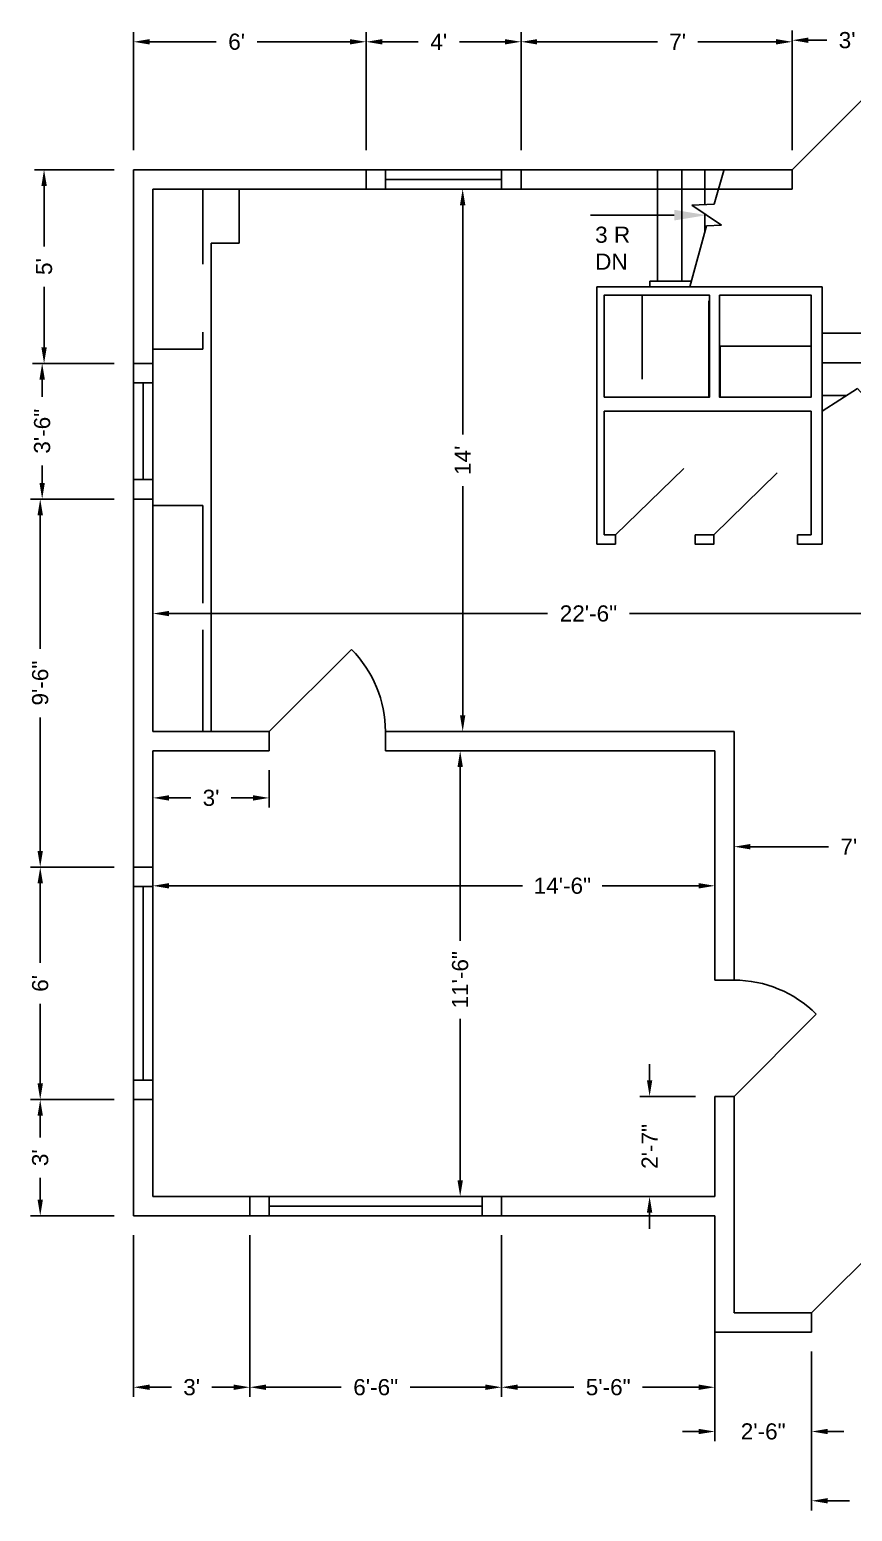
# Model space of a CAD drawing. Header units: inches. Extents: x 656 to 1209, y 526 to 985.
# Drawn here: x 655.9 to 910.7, y 526 to 984.9 of the extents above; entities that cross this region are included whole.
import ezdxf
from ezdxf import colors
from ezdxf.entities.mleader import LeaderData, LeaderLine
from ezdxf.math import Vec2, Vec3

# ---------------------------------------------------------------- set-up
doc = ezdxf.new("R2010")
doc.units = ezdxf.units.IN
doc.header["$MEASUREMENT"] = 0
doc.layers.get('0').update_dxf_attribs({"plot": 0})
for name, color, linetype in [('Blocks', 6, 'Continuous'), ('Door', 3, 'Continuous'), ('Inner Dimensions', 7, 'Continuous'), ('Outer Dimensions', 7, 'Continuous'), ('Structure', 5, 'Continuous')]:
    doc.layers.add(name, color=color, linetype=linetype)
doc.styles.get("Standard").update_dxf_attribs({"font": 'Arial.ttf'})
doc.dimstyles.new('FP Dimensions', dxfattribs={"dimtxt": 5, "dimasz": 5, "dimexe": 3, "dimexo": 6, "dimgap": 4, "dimtad": 0, "dimdec": 0, "dimzin": 0, "dimdsep": 46, "dimlunit": 3, "dimtxsty": 'Standard', "dimcen": 0, "dimadec": 0, "dimazin": 0, "dimtfac": 1, "dimtdec": 0, "dimtofl": 0, "dimtmove": 0, "dimatfit": 3, "dimfxl": 1, "dimtolj": 1, "dimtzin": 0, "dimarcsym": 0})

# ---------------------------------------------------------------- blocks, each defined once
blk = doc.blocks.new('Door')
at = {"layer": 'Door'}
for p, q in [((796.03, 849.72), (821.49, 875.17)), ((796.03, 849.72), (796.03, 843.72)), ((832.03, 849.72), (832.03, 843.72))]:
    blk.add_line(p, q, dxfattribs=at)
blk.add_arc((796.03, 849.72), 36, 0, 44.9853, dxfattribs=at)
blk = doc.blocks.new('Counter')
for p, q in [((15.49, 0), (0, 0)), ((15.49, -23.27), (15.49, 0)), ((26.71, -16.76), (26.71, 0)), ((18, -168), (18, -16.76)), ((18, -16.76), (26.71, -16.76)), ((15.49, -49.62), (15.49, -44.36)), ((0, -49.62), (15.49, -49.62)), ((15.49, -98), (0, -98)), ((15.49, -128.29), (15.49, -98)), ((15.49, -168), (15.49, -136.46))]:
    blk.add_line(p, q)
blk = doc.blocks.new('*D4')
at = {"layer": 'Defpoints', "color": 0, "transparency": 16777216}
for p in [(760.04, 981.18), (688.04, 941.57), (760.04, 941.57)]:
    blk.add_point(p, dxfattribs=at)
at = {"layer": 'Outer Dimensions', "color": 0, "lineweight": -2, "transparency": 16777216}
for p, q in [((688.04, 947.57), (688.04, 984.18)), ((760.04, 947.57), (760.04, 984.18)), ((693.04, 981.18), (713.65, 981.18)), ((755.04, 981.18), (726.29, 981.18))]:
    blk.add_line(p, q, dxfattribs=at)
at = {"layer": 'Outer Dimensions', "color": 0, "transparency": 16777216}
for points in [[(693.04, 982.01), (693.04, 980.35), (688.04, 981.18)], [(755.04, 982.01), (755.04, 980.35), (760.04, 981.18)]]:
    blk.add_solid(points, dxfattribs=at)
at = {"layer": 'Outer Dimensions', "color": 0, "transparency": 16777216, "insert": (719.97, 981.18), "char_height": 5, "attachment_point": 5}
blk.add_mtext("\\A1;6'", dxfattribs=at)
blk = doc.blocks.new('*D5')
at = {"layer": 'Defpoints', "color": 0, "transparency": 16777216}
for p in [(808.04, 981.18), (760.04, 941.57), (808.04, 941.57)]:
    blk.add_point(p, dxfattribs=at)
at = {"layer": 'Outer Dimensions', "color": 0, "lineweight": -2, "transparency": 16777216}
for p, q in [((760.04, 947.57), (760.04, 984.18)), ((808.04, 947.57), (808.04, 984.18)), ((765.04, 981.18), (776.17, 981.18)), ((803.04, 981.18), (788.95, 981.18))]:
    blk.add_line(p, q, dxfattribs=at)
at = {"layer": 'Outer Dimensions', "color": 0, "transparency": 16777216}
for points in [[(765.04, 982.01), (765.04, 980.35), (760.04, 981.18)], [(803.04, 982.01), (803.04, 980.35), (808.04, 981.18)]]:
    blk.add_solid(points, dxfattribs=at)
at = {"layer": 'Outer Dimensions', "color": 0, "transparency": 16777216, "insert": (782.56, 981.18), "char_height": 5, "attachment_point": 5}
blk.add_mtext("\\A1;4'", dxfattribs=at)
blk = doc.blocks.new('*D6')
at = {"layer": 'Defpoints', "color": 0, "transparency": 16777216}
for p in [(892.04, 981.18), (808.04, 941.57), (892.04, 941.57)]:
    blk.add_point(p, dxfattribs=at)
at = {"layer": 'Outer Dimensions', "color": 0, "lineweight": -2, "transparency": 16777216}
for p, q in [((808.04, 947.57), (808.04, 984.18)), ((892.04, 947.57), (892.04, 984.18)), ((813.04, 981.18), (850.27, 981.18)), ((887.04, 981.18), (862.84, 981.18))]:
    blk.add_line(p, q, dxfattribs=at)
at = {"layer": 'Outer Dimensions', "color": 0, "transparency": 16777216}
for points in [[(813.04, 982.01), (813.04, 980.35), (808.04, 981.18)], [(887.04, 982.01), (887.04, 980.35), (892.04, 981.18)]]:
    blk.add_solid(points, dxfattribs=at)
at = {"layer": 'Outer Dimensions', "color": 0, "transparency": 16777216, "insert": (856.55, 981.18), "char_height": 5, "attachment_point": 5}
blk.add_mtext("\\A1;7'", dxfattribs=at)
blk = doc.blocks.new('*D7')
at = {"layer": 'Defpoints', "color": 0, "transparency": 16777216}
for p in [(928.04, 981.67), (892.04, 941.57), (928.04, 941.28)]:
    blk.add_point(p, dxfattribs=at)
at = {"layer": 'Outer Dimensions', "color": 0, "lineweight": -2, "transparency": 16777216}
for p, q in [((892.04, 947.57), (892.04, 984.67)), ((928.04, 947.28), (928.04, 984.67)), ((897.04, 981.67), (902.78, 981.67)), ((923.04, 981.67), (915.28, 981.67))]:
    blk.add_line(p, q, dxfattribs=at)
at = {"layer": 'Outer Dimensions', "color": 0, "transparency": 16777216}
for points in [[(897.04, 982.5), (897.04, 980.83), (892.04, 981.67)], [(923.04, 982.5), (923.04, 980.83), (928.04, 981.67)]]:
    blk.add_solid(points, dxfattribs=at)
at = {"layer": 'Outer Dimensions', "color": 0, "transparency": 16777216, "insert": (909.03, 981.67), "char_height": 5, "attachment_point": 5}
blk.add_mtext("\\A1;3'", dxfattribs=at)
blk = doc.blocks.new('*D12')
at = {"layer": 'Defpoints', "color": 0, "transparency": 16777216}
for p in [(688.04, 941.57), (660.33, 881.57), (688.04, 881.57)]:
    blk.add_point(p, dxfattribs=at)
at = {"layer": 'Outer Dimensions', "color": 0, "lineweight": -2, "transparency": 16777216}
for p, q in [((682.04, 941.57), (657.33, 941.57)), ((660.33, 936.57), (660.33, 917.82)), ((660.33, 886.57), (660.33, 905.31)), ((682.04, 881.57), (657.33, 881.57))]:
    blk.add_line(p, q, dxfattribs=at)
at = {"layer": 'Outer Dimensions', "color": 0, "transparency": 16777216}
for points in [[(659.5, 936.57), (661.17, 936.57), (660.33, 941.57)], [(659.5, 886.57), (661.17, 886.57), (660.33, 881.57)]]:
    blk.add_solid(points, dxfattribs=at)
at = {"layer": 'Outer Dimensions', "color": 0, "transparency": 16777216, "insert": (660.33, 911.57), "char_height": 5, "attachment_point": 5, "rotation": 90}
blk.add_mtext("\\A1;5'", dxfattribs=at)
blk = doc.blocks.new('*D13')
at = {"layer": 'Defpoints', "color": 0, "transparency": 16777216}
for p in [(688.04, 881.57), (659.74, 839.57), (688.04, 839.57)]:
    blk.add_point(p, dxfattribs=at)
at = {"layer": 'Outer Dimensions', "color": 0, "lineweight": -2, "transparency": 16777216}
for p, q in [((682.04, 881.57), (656.74, 881.57)), ((659.74, 876.57), (659.74, 871.18)), ((659.74, 844.57), (659.74, 849.95)), ((682.04, 839.57), (656.74, 839.57))]:
    blk.add_line(p, q, dxfattribs=at)
at = {"layer": 'Outer Dimensions', "color": 0, "transparency": 16777216}
for points in [[(658.9, 876.57), (660.57, 876.57), (659.74, 881.57)], [(658.9, 844.57), (660.57, 844.57), (659.74, 839.57)]]:
    blk.add_solid(points, dxfattribs=at)
at = {"layer": 'Outer Dimensions', "color": 0, "transparency": 16777216, "insert": (659.74, 860.57), "char_height": 5, "attachment_point": 5, "rotation": 90}
blk.add_mtext('\\A1;3\'-6"', dxfattribs=at)
blk = doc.blocks.new('*D14')
at = {"layer": 'Defpoints', "color": 0, "transparency": 16777216}
for p in [(688.04, 839.57), (659.14, 725.57), (688.04, 725.57)]:
    blk.add_point(p, dxfattribs=at)
at = {"layer": 'Outer Dimensions', "color": 0, "lineweight": -2, "transparency": 16777216}
for p, q in [((682.04, 839.57), (656.14, 839.57)), ((659.14, 834.57), (659.14, 793.18)), ((659.14, 730.57), (659.14, 771.95)), ((682.04, 725.57), (656.14, 725.57))]:
    blk.add_line(p, q, dxfattribs=at)
at = {"layer": 'Outer Dimensions', "color": 0, "transparency": 16777216}
for points in [[(658.31, 834.57), (659.97, 834.57), (659.14, 839.57)], [(658.31, 730.57), (659.97, 730.57), (659.14, 725.57)]]:
    blk.add_solid(points, dxfattribs=at)
at = {"layer": 'Outer Dimensions', "color": 0, "transparency": 16777216, "insert": (659.14, 782.57), "char_height": 5, "attachment_point": 5, "rotation": 90}
blk.add_mtext('\\A1;9\'-6"', dxfattribs=at)
blk = doc.blocks.new('*D15')
at = {"layer": 'Defpoints', "color": 0, "transparency": 16777216}
for p in [(688.04, 725.57), (659.14, 653.57), (688.04, 653.57)]:
    blk.add_point(p, dxfattribs=at)
at = {"layer": 'Outer Dimensions', "color": 0, "lineweight": -2, "transparency": 16777216}
for p, q in [((682.04, 725.57), (656.14, 725.57)), ((659.14, 720.57), (659.14, 695.88)), ((659.14, 658.57), (659.14, 683.25)), ((682.04, 653.57), (656.14, 653.57))]:
    blk.add_line(p, q, dxfattribs=at)
at = {"layer": 'Outer Dimensions', "color": 0, "transparency": 16777216}
for points in [[(658.31, 720.57), (659.97, 720.57), (659.14, 725.57)], [(658.31, 658.57), (659.97, 658.57), (659.14, 653.57)]]:
    blk.add_solid(points, dxfattribs=at)
at = {"layer": 'Outer Dimensions', "color": 0, "transparency": 16777216, "insert": (659.14, 689.57), "char_height": 5, "attachment_point": 5, "rotation": 90}
blk.add_mtext("\\A1;6'", dxfattribs=at)
blk = doc.blocks.new('*D16')
at = {"layer": 'Defpoints', "color": 0, "transparency": 16777216}
for p in [(688.04, 653.57), (659.14, 617.57), (688.04, 617.57)]:
    blk.add_point(p, dxfattribs=at)
at = {"layer": 'Outer Dimensions', "color": 0, "lineweight": -2, "transparency": 16777216}
for p, q in [((682.04, 653.57), (656.14, 653.57)), ((659.14, 648.57), (659.14, 641.82)), ((659.14, 622.57), (659.14, 629.31)), ((682.04, 617.57), (656.14, 617.57))]:
    blk.add_line(p, q, dxfattribs=at)
at = {"layer": 'Outer Dimensions', "color": 0, "transparency": 16777216}
for points in [[(658.31, 648.57), (659.97, 648.57), (659.14, 653.57)], [(658.31, 622.57), (659.97, 622.57), (659.14, 617.57)]]:
    blk.add_solid(points, dxfattribs=at)
at = {"layer": 'Outer Dimensions', "color": 0, "transparency": 16777216, "insert": (659.14, 635.57), "char_height": 5, "attachment_point": 5, "rotation": 90}
blk.add_mtext("\\A1;3'", dxfattribs=at)
blk = doc.blocks.new('*D17')
at = {"layer": 'Defpoints', "color": 0, "transparency": 16777216}
for p in [(688.04, 617.57), (724.04, 617.57), (724.04, 564.48)]:
    blk.add_point(p, dxfattribs=at)
at = {"layer": 'Outer Dimensions', "color": 0, "lineweight": -2, "transparency": 16777216}
for p, q in [((688.04, 611.57), (688.04, 561.48)), ((724.04, 611.57), (724.04, 561.48)), ((693.04, 564.48), (699.79, 564.48)), ((719.04, 564.48), (712.29, 564.48))]:
    blk.add_line(p, q, dxfattribs=at)
at = {"layer": 'Outer Dimensions', "color": 0, "transparency": 16777216}
for points in [[(693.04, 565.32), (693.04, 563.65), (688.04, 564.48)], [(719.04, 565.32), (719.04, 563.65), (724.04, 564.48)]]:
    blk.add_solid(points, dxfattribs=at)
at = {"layer": 'Outer Dimensions', "color": 0, "transparency": 16777216, "insert": (706.04, 564.48), "char_height": 5, "attachment_point": 5}
blk.add_mtext("\\A1;3'", dxfattribs=at)
blk = doc.blocks.new('*D18')
at = {"layer": 'Defpoints', "color": 0, "transparency": 16777216}
for p in [(724.04, 617.57), (802.04, 617.57), (802.04, 564.48)]:
    blk.add_point(p, dxfattribs=at)
at = {"layer": 'Outer Dimensions', "color": 0, "lineweight": -2, "transparency": 16777216}
for p, q in [((724.04, 611.57), (724.04, 561.48)), ((802.04, 611.57), (802.04, 561.48)), ((729.04, 564.48), (752.36, 564.48)), ((797.04, 564.48), (773.73, 564.48))]:
    blk.add_line(p, q, dxfattribs=at)
at = {"layer": 'Outer Dimensions', "color": 0, "transparency": 16777216}
for points in [[(729.04, 565.32), (729.04, 563.65), (724.04, 564.48)], [(797.04, 565.32), (797.04, 563.65), (802.04, 564.48)]]:
    blk.add_solid(points, dxfattribs=at)
at = {"layer": 'Outer Dimensions', "color": 0, "transparency": 16777216, "insert": (763.04, 564.48), "char_height": 5, "attachment_point": 5}
blk.add_mtext('\\A1;6\'-6"', dxfattribs=at)
blk = doc.blocks.new('*D19')
at = {"layer": 'Defpoints', "color": 0, "transparency": 16777216}
for p in [(802.04, 617.57), (868.04, 617.57), (868.04, 564.48)]:
    blk.add_point(p, dxfattribs=at)
at = {"layer": 'Outer Dimensions', "color": 0, "lineweight": -2, "transparency": 16777216}
for p, q in [((802.04, 611.57), (802.04, 561.48)), ((868.04, 611.57), (868.04, 561.48)), ((807.04, 564.48), (824.42, 564.48)), ((863.04, 564.48), (845.66, 564.48))]:
    blk.add_line(p, q, dxfattribs=at)
at = {"layer": 'Outer Dimensions', "color": 0, "transparency": 16777216}
for points in [[(807.04, 565.32), (807.04, 563.65), (802.04, 564.48)], [(863.04, 565.32), (863.04, 563.65), (868.04, 564.48)]]:
    blk.add_solid(points, dxfattribs=at)
at = {"layer": 'Outer Dimensions', "color": 0, "transparency": 16777216, "insert": (835.04, 564.48), "char_height": 5, "attachment_point": 5}
blk.add_mtext('\\A1;5\'-6"', dxfattribs=at)
blk = doc.blocks.new('*D20')
at = {"layer": 'Defpoints', "color": 0, "transparency": 16777216}
for p in [(868.04, 581.57), (898.04, 581.57), (898.04, 550.77)]:
    blk.add_point(p, dxfattribs=at)
at = {"layer": 'Outer Dimensions', "color": 0, "lineweight": -2, "transparency": 16777216}
for p, q in [((868.04, 575.57), (868.04, 547.77)), ((898.04, 575.57), (898.04, 547.77)), ((863.04, 550.77), (858.04, 550.77)), ((903.04, 550.77), (908.04, 550.77))]:
    blk.add_line(p, q, dxfattribs=at)
at = {"layer": 'Outer Dimensions', "color": 0, "transparency": 16777216}
for points in [[(863.04, 551.6), (863.04, 549.94), (868.04, 550.77)], [(903.04, 551.6), (903.04, 549.94), (898.04, 550.77)]]:
    blk.add_solid(points, dxfattribs=at)
at = {"layer": 'Outer Dimensions', "color": 0, "transparency": 16777216, "insert": (883.04, 550.77), "char_height": 5, "attachment_point": 5}
blk.add_mtext('\\A1;2\'-6"', dxfattribs=at)
blk = doc.blocks.new('*D21')
at = {"layer": 'Defpoints', "color": 0, "transparency": 16777216}
for p in [(898.04, 581.57), (934.04, 581.28), (934.04, 529.32)]:
    blk.add_point(p, dxfattribs=at)
at = {"layer": 'Outer Dimensions', "color": 0, "lineweight": -2, "transparency": 16777216}
for p, q in [((898.04, 575.57), (898.04, 526.32)), ((934.04, 575.28), (934.04, 526.32)), ((903.04, 529.32), (909.79, 529.32)), ((929.04, 529.32), (922.29, 529.32))]:
    blk.add_line(p, q, dxfattribs=at)
at = {"layer": 'Outer Dimensions', "color": 0, "transparency": 16777216}
for points in [[(903.04, 530.16), (903.04, 528.49), (898.04, 529.32)], [(929.04, 530.16), (929.04, 528.49), (934.04, 529.32)]]:
    blk.add_solid(points, dxfattribs=at)
at = {"layer": 'Outer Dimensions', "color": 0, "transparency": 16777216, "insert": (916.04, 529.32), "char_height": 5, "attachment_point": 5}
blk.add_mtext("\\A1;3'", dxfattribs=at)
blk = doc.blocks.new('*D33')
at = {"layer": 'Defpoints', "color": 0, "transparency": 16777216}
for p in [(766.04, 935.57), (766.04, 767.57), (789.97, 767.57)]:
    blk.add_point(p, dxfattribs=at)
at = {"layer": 'Inner Dimensions', "color": 0, "lineweight": -2, "transparency": 16777216}
for p, q in [((772.04, 935.57), (792.97, 935.57)), ((789.97, 930.57), (789.97, 859.56)), ((789.97, 772.57), (789.97, 843.57)), ((772.04, 767.57), (792.97, 767.57))]:
    blk.add_line(p, q, dxfattribs=at)
at = {"layer": 'Inner Dimensions', "color": 0, "transparency": 16777216}
for points in [[(789.14, 930.57), (790.8, 930.57), (789.97, 935.57)], [(789.14, 772.57), (790.8, 772.57), (789.97, 767.57)]]:
    blk.add_solid(points, dxfattribs=at)
at = {"layer": 'Inner Dimensions', "color": 0, "transparency": 16777216, "insert": (789.97, 851.57), "char_height": 5, "attachment_point": 5, "rotation": 90}
blk.add_mtext("\\A1;14'", dxfattribs=at)
blk = doc.blocks.new('*D34')
at = {"layer": 'Defpoints', "color": 0, "transparency": 16777216}
for p in [(766.04, 761.57), (766.04, 623.57), (789.2, 623.57)]:
    blk.add_point(p, dxfattribs=at)
at = {"layer": 'Inner Dimensions', "color": 0, "lineweight": -2, "transparency": 16777216}
for p, q in [((772.04, 761.57), (792.2, 761.57)), ((789.2, 756.57), (789.2, 702.77)), ((789.2, 628.57), (789.2, 678.6)), ((772.04, 623.57), (792.2, 623.57))]:
    blk.add_line(p, q, dxfattribs=at)
at = {"layer": 'Inner Dimensions', "color": 0, "transparency": 16777216}
for points in [[(788.36, 756.57), (790.03, 756.57), (789.2, 761.57)], [(788.36, 628.57), (790.03, 628.57), (789.2, 623.57)]]:
    blk.add_solid(points, dxfattribs=at)
at = {"layer": 'Inner Dimensions', "color": 0, "transparency": 16777216, "insert": (789.2, 690.68), "char_height": 5, "attachment_point": 5, "rotation": 90}
blk.add_mtext('\\A1;11\'-6"', dxfattribs=at)
blk = doc.blocks.new('*D35')
at = {"layer": 'Defpoints', "color": 0, "transparency": 16777216}
for p in [(963.81, 857.28), (694.04, 852.29), (694.04, 804.1)]:
    blk.add_point(p, dxfattribs=at)
at = {"layer": 'Inner Dimensions', "color": 0, "lineweight": -2, "transparency": 16777216}
for p, q in [((963.81, 851.28), (963.81, 801.1)), ((694.04, 846.29), (694.04, 801.1)), ((699.04, 804.1), (816.26, 804.1)), ((958.81, 804.1), (841.59, 804.1))]:
    blk.add_line(p, q, dxfattribs=at)
at = {"layer": 'Inner Dimensions', "color": 0, "transparency": 16777216}
for points in [[(699.04, 804.93), (699.04, 803.27), (694.04, 804.1)], [(958.81, 804.93), (958.81, 803.27), (963.81, 804.1)]]:
    blk.add_solid(points, dxfattribs=at)
at = {"layer": 'Inner Dimensions', "color": 0, "transparency": 16777216, "insert": (828.92, 804.1), "char_height": 5, "attachment_point": 5}
blk.add_mtext('\\A1;22\'-6"', dxfattribs=at)
blk = doc.blocks.new('*D36')
at = {"layer": 'Defpoints', "color": 0, "transparency": 16777216}
for p in [(694.04, 761.57), (730.04, 761.57), (730.04, 747.01)]:
    blk.add_point(p, dxfattribs=at)
at = {"layer": 'Inner Dimensions', "color": 0, "lineweight": -2, "transparency": 16777216}
for p, q in [((694.04, 755.57), (694.04, 744.01)), ((730.04, 755.57), (730.04, 744.01)), ((699.04, 747.01), (705.79, 747.01)), ((725.04, 747.01), (718.29, 747.01))]:
    blk.add_line(p, q, dxfattribs=at)
at = {"layer": 'Inner Dimensions', "color": 0, "transparency": 16777216}
for points in [[(699.04, 747.84), (699.04, 746.17), (694.04, 747.01)], [(725.04, 747.84), (725.04, 746.17), (730.04, 747.01)]]:
    blk.add_solid(points, dxfattribs=at)
at = {"layer": 'Inner Dimensions', "color": 0, "transparency": 16777216, "insert": (712.04, 747.01), "char_height": 5, "attachment_point": 5}
blk.add_mtext("\\A1;3'", dxfattribs=at)
blk = doc.blocks.new('*D37')
at = {"layer": 'Defpoints', "color": 0, "transparency": 16777216}
for p in [(694.04, 725.57), (868.04, 725.57), (868.04, 719.78)]:
    blk.add_point(p, dxfattribs=at)
at = {"layer": 'Inner Dimensions', "color": 0, "lineweight": -2, "transparency": 16777216}
for p, q in [((694.04, 719.57), (694.04, 716.78)), ((699.04, 719.78), (808.49, 719.78)), ((863.04, 719.78), (833.2, 719.78)), ((868.04, 719.57), (868.04, 716.78))]:
    blk.add_line(p, q, dxfattribs=at)
at = {"layer": 'Inner Dimensions', "color": 0, "transparency": 16777216}
for points in [[(699.04, 720.62), (699.04, 718.95), (694.04, 719.78)], [(863.04, 720.62), (863.04, 718.95), (868.04, 719.78)]]:
    blk.add_solid(points, dxfattribs=at)
at = {"layer": 'Inner Dimensions', "color": 0, "transparency": 16777216, "insert": (820.84, 719.78), "char_height": 5, "attachment_point": 5}
blk.add_mtext('\\A1;14\'-6"', dxfattribs=at)
blk = doc.blocks.new('*D38')
at = {"layer": 'Defpoints', "color": 0, "transparency": 16777216}
for p in [(868.04, 654.57), (847.86, 623.57), (868.04, 623.57)]:
    blk.add_point(p, dxfattribs=at)
at = {"layer": 'Inner Dimensions', "color": 0, "lineweight": -2, "transparency": 16777216}
for p, q in [((847.86, 659.57), (847.86, 664.57)), ((862.04, 654.57), (844.86, 654.57)), ((862.04, 623.57), (844.86, 623.57)), ((847.86, 618.57), (847.86, 613.57))]:
    blk.add_line(p, q, dxfattribs=at)
at = {"layer": 'Inner Dimensions', "color": 0, "transparency": 16777216}
for points in [[(847.03, 659.57), (848.69, 659.57), (847.86, 654.57)], [(847.03, 618.57), (848.69, 618.57), (847.86, 623.57)]]:
    blk.add_solid(points, dxfattribs=at)
at = {"layer": 'Inner Dimensions', "color": 0, "transparency": 16777216, "insert": (847.86, 639.07), "char_height": 5, "attachment_point": 5, "rotation": 90}
blk.add_mtext('\\A1;2\'-7"', dxfattribs=at)
blk = doc.blocks.new('*D40')
at = {"layer": 'Defpoints', "color": 0, "transparency": 16777216}
for p in [(957.65, 731.89), (874.04, 690.57), (957.65, 690.57)]:
    blk.add_point(p, dxfattribs=at)
at = {"layer": 'Inner Dimensions', "color": 0, "lineweight": -2, "transparency": 16777216}
for p, q in [((874.04, 696.57), (874.04, 734.89)), ((957.65, 696.57), (957.65, 734.89)), ((879.04, 731.89), (903.28, 731.89)), ((952.65, 731.89), (915.85, 731.89))]:
    blk.add_line(p, q, dxfattribs=at)
at = {"layer": 'Inner Dimensions', "color": 0, "transparency": 16777216}
for points in [[(879.04, 732.72), (879.04, 731.06), (874.04, 731.89)], [(952.65, 732.72), (952.65, 731.06), (957.65, 731.89)]]:
    blk.add_solid(points, dxfattribs=at)
at = {"layer": 'Inner Dimensions', "color": 0, "transparency": 16777216, "insert": (909.56, 731.89), "char_height": 5, "attachment_point": 5}
blk.add_mtext("\\A1;7'", dxfattribs=at)
blk = doc.blocks.new('Stairs')
h = blk.add_hatch(color=256)
h.dxf.hatch_style = 1
h.paths.add_polyline_path([(-45.25, 37.56), (-47.63, 37.56), (-49.67, 37.56), (-49.11, 33.69), (-45.9, 33.69)])
h.paths.add_polyline_path([(-45.9, 33.69), (-49.11, 33.69), (-47.79, 24.47), (-47.43, 24.47)])
h.paths.add_polyline_path([(-47.43, 24.47), (-47.79, 24.47), (-47.63, 23.31)])
for p, q in [((-113.5, 49.74), (-113.5, 84.06)), ((-105.92, 49.74), (-105.92, 84.06)), ((-98.85, 73.49), (-98.85, 84.06)), ((-92.93, 84.06), (-95.99, 73.65)), ((-95.99, 73.65), (-102.88, 73.26)), ((-102.88, 73.26), (-93.69, 67.15)), ((-98.85, 64.82), (-98.85, 70.58)), ((-98.29, 66.89), (-103.46, 47.96)), ((-93.69, 67.15), (-98.29, 66.89)), ((-47.63, 37.56), (-47.63, 55.38)), ((-47.63, 55.38), (-10.8, 55.38)), ((-10.8, 55.38), (-10.8, -29.79)), ((-132.33, -31.7), (-132.33, 47.96)), ((-132.33, 47.96), (-62.46, 47.96)), ((-115.92, 47.96), (-115.92, 49.74)), ((-115.92, 49.74), (-103.02, 49.74)), ((-102.47, 47.96), (-115.92, 47.96)), ((-62.46, 47.96), (-62.46, -31.7)), ((-118.26, 45.47), (-118.26, 19.42)), ((-97.59, 13.79), (-97.59, 43.66)), ((-47.63, 23.31), (-49.67, 37.56)), ((-49.67, 37.56), (-47.63, 37.56)), ((-45.25, 37.56), (-47.63, 23.31)), ((-47.63, 37.56), (-45.25, 37.56)), ((-33.99, 33.69), (-62.46, 33.69)), ((-62.46, 33.69), (-62.46, 9.54)), ((-19.75, 33.69), (-48.23, 33.69)), ((-33.99, -24.23), (-33.99, 33.69)), ((-33.99, 33.69), (-29.32, 33.69)), ((-29.32, -24.23), (-29.32, 33.69)), ((-29.32, 33.69), (-23.8, 33.69)), ((-29.32, 33.69), (-29.32, 24.02)), ((-23.8, 33.69), (0, 33.69)), ((-94.27, 29.63), (-65.92, 29.63)), ((-46.22, 19.92), (-31.98, 29.03)), ((-62.46, 24.47), (-39.1, 24.47)), ((-29.32, 24.02), (0, 24.02)), ((-49.03, 13.65), (-49.03, 20.97)), ((-49.03, 20.97), (-46.22, 19.92)), ((-62.46, 9.54), (-51.58, 16.5)), ((-62.46, 14.35), (-54.95, 14.35)), ((-51.58, 16.5), (-51.58, 16.5)), ((-51.58, 16.5), (-49.03, 13.65)), ((-29.32, 14.35), (0, 14.35)), ((-65.92, 9.54), (-129.97, 9.54)), ((-129.97, 9.54), (-129.97, -28.82)), ((-65.92, -28.82), (-65.92, 9.54)), ((-29.32, 4.68), (0, 4.68)), ((0, 0), (0, -24.23)), ((1.59, -24.23), (1.59, 0)), ((-126.46, -28.82), (-105.33, -8.22)), ((-29.32, -4.99), (0, -4.99)), ((-96.07, -28.82), (-76.39, -9.64)), ((-29.32, -14.66), (0, -14.66)), ((-29.32, -24.23), (-33.99, -24.23)), ((-23.8, -24.23), (-29.32, -24.23)), ((0, -24.23), (-23.8, -24.23)), ((1.59, -24.23), (0, -24.23)), ((-126.46, -31.7), (-132.33, -31.7)), ((-129.97, -28.82), (-126.46, -28.82)), ((-126.46, -28.82), (-126.46, -31.7)), ((-70.17, -31.7), (-70.17, -28.82)), ((-70.17, -28.82), (-65.92, -28.82)), ((-62.46, -31.7), (-70.17, -31.7)), ((-70.17, -31.7), (-70.17, -31.7)), ((-70.17, -31.7), (-62.46, -31.7)), ((-62.46, -31.7), (-70.17, -31.7))]:
    blk.add_line(p, q)
at = {"lineweight": 30}
blk.add_line((-94.08, 13.79), (-94.08, 29.63), dxfattribs=at)
for points in [[(-129.97, 13.79), (-97.4, 13.79), (-97.4, 45.47), (-129.97, 45.47)], [(-94.27, 45.47), (-65.92, 45.47), (-65.92, 13.79), (-94.27, 13.79)], [(-101.83, -28.82), (-96.07, -28.82), (-96.07, -31.7), (-101.83, -31.7)]]:
    blk.add_lwpolyline(points, close=True)
at = {"char_height": 5, "attachment_point": 1}
for s, width, insert in [('3 R\\PDN', 18.24, (-132.82, 66.65)), ('14 R\\PUP', 22.3262, (-19.84, -32.12))]:
    blk.add_mtext_dynamic_manual_height_columns(s, width=width, gutter_width=1, heights=[0], dxfattribs=dict(at, insert=insert))
ml = blk.add_multileader_mtext('Standard')
ml.set_content(' ', color=256)
ml.set_leader_properties()
ml.build(insert=Vec2(0, 0))
ml.multileader.update_dxf_attribs({"text_left_attachment_type": 0, "text_right_attachment_type": 0, "dogleg_length": 0.36, "arrow_head_size": 10})
ctx = ml.context
ctx.base_point, ctx.char_height, ctx.arrow_head_size, ctx.landing_gap_size, ctx.plane_origin = Vec3(-136.14, 70.21), 5, 10, 0, Vec3(-98.29, 70.21)
ctx.left_attachment, ctx.right_attachment, ctx.text_align_type = 0, 0, 2
notes = []
notes.append((ctx, [(0, (1, 1, 0), (-133.84, 70.21), (-1, 0), 0.36, [(0, [(-98.29, 70.21)], 0, [])])]))
ctx.mtext.insert, ctx.mtext.alignment, ctx.mtext.flow_direction = Vec3(-134.2, 70.21), 3, 5
for ctx, leaders in notes:
    for number, flags, end, landing, length, lines in leaders:
        leader = LeaderData()
        leader.index, (leader.has_last_leader_line, leader.has_dogleg_vector, leader.attachment_direction) = number, flags
        leader.last_leader_point, leader.dogleg_vector, leader.dogleg_length = Vec3(end), Vec3(landing), length
        for number, points, colour, breaks in lines:
            line = LeaderLine()
            line.index, line.vertices, line.color, line.breaks = number, Vec3.list(points), colors.encode_raw_color(colour), breaks
            leader.lines.append(line)
        ctx.leaders.append(leader)

msp = doc.modelspace()

# ---------------------------------------------------------------- linework, layer by layer
at = {"layer": 'Structure'}
for p, q in [((688.04, 941.57), (688.04, 881.57)), ((688.04, 941.57), (892.04, 941.57)), ((688.04, 941.57), (760.04, 941.57)), ((760.04, 941.57), (760.04, 935.57)), ((760.04, 941.57), (808.04, 941.57)), ((766.04, 935.57), (766.04, 941.57)), ((802.04, 935.57), (802.04, 941.57)), ((808.04, 941.57), (808.04, 935.57)), ((766.04, 935.57), (766.04, 938.57)), ((766.04, 938.57), (802.04, 938.57)), ((808.04, 935.57), (808.04, 938.57)), ((892.04, 935.57), (694.04, 935.57)), ((694.04, 935.57), (694.04, 767.57)), ((760.04, 935.57), (766.04, 935.57)), ((808.04, 935.57), (802.04, 935.57)), ((688.04, 881.57), (688.04, 839.57)), ((694.04, 881.57), (688.04, 881.57)), ((688.04, 875.57), (694.04, 875.57)), ((691.04, 845.57), (691.04, 875.57)), ((688.04, 839.57), (688.04, 845.57)), ((688.04, 845.57), (694.04, 845.57)), ((694.04, 845.57), (691.04, 845.57)), ((694.04, 845.57), (694.04, 839.57)), ((688.04, 839.57), (688.04, 725.57)), ((694.04, 839.57), (688.04, 839.57)), ((694.04, 767.57), (730.04, 767.57)), ((766.04, 767.57), (874.04, 767.57)), ((874.04, 690.57), (874.04, 767.57)), ((694.04, 761.57), (694.04, 623.57)), ((694.04, 761.57), (730.04, 761.57)), ((766.04, 761.57), (868.04, 761.57)), ((868.04, 690.57), (868.04, 761.57)), ((688.04, 725.57), (688.04, 653.57)), ((688.04, 725.57), (688.04, 719.57)), ((694.04, 725.57), (688.04, 725.57)), ((694.04, 719.57), (694.04, 725.57)), ((688.04, 719.57), (694.04, 719.57)), ((688.04, 719.57), (691.04, 719.57)), ((691.04, 659.57), (691.04, 719.57)), ((694.04, 659.57), (688.04, 659.57)), ((694.04, 659.57), (691.04, 659.57)), ((694.04, 653.57), (694.04, 659.57)), ((688.04, 653.57), (688.04, 617.57)), ((688.04, 653.57), (694.04, 653.57)), ((868.04, 623.57), (868.04, 654.57)), ((874.04, 654.57), (874.04, 587.57)), ((694.04, 623.57), (868.04, 623.57)), ((724.04, 617.57), (724.04, 623.57)), ((724.04, 623.57), (730.04, 623.57)), ((730.04, 623.57), (730.04, 617.57)), ((730.04, 623.57), (730.04, 620.57)), ((796.04, 620.57), (730.04, 620.57)), ((802.04, 623.57), (796.04, 623.57)), ((796.04, 623.57), (796.04, 617.57)), ((796.04, 623.57), (796.04, 620.57)), ((802.04, 617.57), (802.04, 623.57)), ((688.04, 617.57), (724.04, 617.57)), ((724.04, 617.57), (802.04, 617.57)), ((802.04, 617.57), (868.04, 617.57)), ((868.04, 617.57), (868.04, 581.57)), ((873.74, 587.52), (873.74, 587.52)), ((898.04, 587.57), (874.04, 587.57)), ((868.04, 581.57), (898.04, 581.57))]:
    msp.add_line(p, q, dxfattribs=at)

# ---------------------------------------------------------------- block references
at = {"layer": 'Blocks'}
for name, p in [('Stairs', (963.81, 857.28)), ('Counter', (694.04, 935.57))]:
    msp.add_blockref(name, p, dxfattribs=at)
at = {"layer": 'Door'}
for p in [(96.01, 91.85), (-65.99, -82.15), (102.01, -262.15)]:
    msp.add_blockref('Door', p, dxfattribs=at)
at = {"layer": 'Door', "xscale": -1, "rotation": 270}
msp.add_blockref('Door', (24.32, -141.47), dxfattribs=at)

# ---------------------------------------------------------------- dimensions: what is measured, and where the dimension line sits
at = {"layer": 'Inner Dimensions'}
for base, p1, p2, picture, middle in [((789.97, 767.57), (766.04, 935.57), (766.04, 767.57), '*D33', (789.97, 851.57)), ((847.86, 623.57), (868.04, 654.57), (868.04, 623.57), '*D38', (847.86, 639.07))]:
    dim = msp.add_linear_dim(base=base, p1=p1, p2=p2, angle=90, dimstyle='FP Dimensions', dxfattribs=at)
    dim.commit()
    dim.dimension.update_dxf_attribs({"geometry": picture, "text_midpoint": middle})
for base, p1, p2, picture, middle in [((694.04, 804.1), (963.81, 857.28), (694.04, 852.29), '*D35', (828.92, 804.1)), ((730.04, 747.01), (694.04, 761.57), (730.04, 761.57), '*D36', (712.04, 747.01))]:
    dim = msp.add_linear_dim(base=base, p1=p1, p2=p2, dimstyle='FP Dimensions', dxfattribs=at)
    dim.commit()
    dim.dimension.update_dxf_attribs({"geometry": picture, "text_midpoint": middle})
dim = msp.add_linear_dim(base=(789.2, 623.57), p1=(766.04, 761.57), p2=(766.04, 623.57), angle=90, dimstyle='FP Dimensions', dxfattribs=at)
dim.commit()
dim.dimension.update_dxf_attribs({"geometry": '*D34', "text_midpoint": (789.2, 690.68), "dimtype": 160})
for base, p1, p2, picture, middle in [((957.65, 731.89), (874.04, 690.57), (957.65, 690.57), '*D40', (909.56, 731.89)), ((868.04, 719.78), (694.04, 725.57), (868.04, 725.57), '*D37', (820.84, 719.78))]:
    dim = msp.add_linear_dim(base=base, p1=p1, p2=p2, dimstyle='FP Dimensions', dxfattribs=at)
    dim.commit()
    dim.dimension.update_dxf_attribs({"geometry": picture, "text_midpoint": middle, "dimtype": 160})
at = {"layer": 'Outer Dimensions'}
for base, p1, p2, picture, middle in [((760.04, 981.18), (688.04, 941.57), (760.04, 941.57), '*D4', (719.97, 981.18)), ((808.04, 981.18), (760.04, 941.57), (808.04, 941.57), '*D5', (782.56, 981.18)), ((892.04, 981.18), (808.04, 941.57), (892.04, 941.57), '*D6', (856.55, 981.18)), ((928.04, 981.67), (892.04, 941.57), (928.04, 941.28), '*D7', (909.03, 981.67))]:
    dim = msp.add_linear_dim(base=base, p1=p1, p2=p2, dimstyle='FP Dimensions', dxfattribs=at)
    dim.commit()
    dim.dimension.update_dxf_attribs({"geometry": picture, "text_midpoint": middle, "dimtype": 160})
for base, p1, p2, picture, middle in [((660.33, 881.57), (688.04, 941.57), (688.04, 881.57), '*D12', (660.33, 911.57)), ((659.74, 839.57), (688.04, 881.57), (688.04, 839.57), '*D13', (659.74, 860.57)), ((659.14, 725.57), (688.04, 839.57), (688.04, 725.57), '*D14', (659.14, 782.57)), ((659.14, 653.57), (688.04, 725.57), (688.04, 653.57), '*D15', (659.14, 689.57)), ((659.14, 617.57), (688.04, 653.57), (688.04, 617.57), '*D16', (659.14, 635.57))]:
    dim = msp.add_linear_dim(base=base, p1=p1, p2=p2, angle=90, dimstyle='FP Dimensions', dxfattribs=at)
    dim.commit()
    dim.dimension.update_dxf_attribs({"geometry": picture, "text_midpoint": middle})
for base, p1, p2, picture, middle in [((724.04, 564.48), (688.04, 617.57), (724.04, 617.57), '*D17', (706.04, 564.48)), ((802.04, 564.48), (724.04, 617.57), (802.04, 617.57), '*D18', (763.04, 564.48)), ((868.04, 564.48), (802.04, 617.57), (868.04, 617.57), '*D19', (835.04, 564.48)), ((898.04, 550.77), (868.04, 581.57), (898.04, 581.57), '*D20', (883.04, 550.77)), ((934.04, 529.32), (898.04, 581.57), (934.04, 581.28), '*D21', (916.04, 529.32))]:
    dim = msp.add_linear_dim(base=base, p1=p1, p2=p2, dimstyle='FP Dimensions', dxfattribs=at)
    dim.commit()
    dim.dimension.update_dxf_attribs({"geometry": picture, "text_midpoint": middle})

doc.saveas('drawing.dxf')
